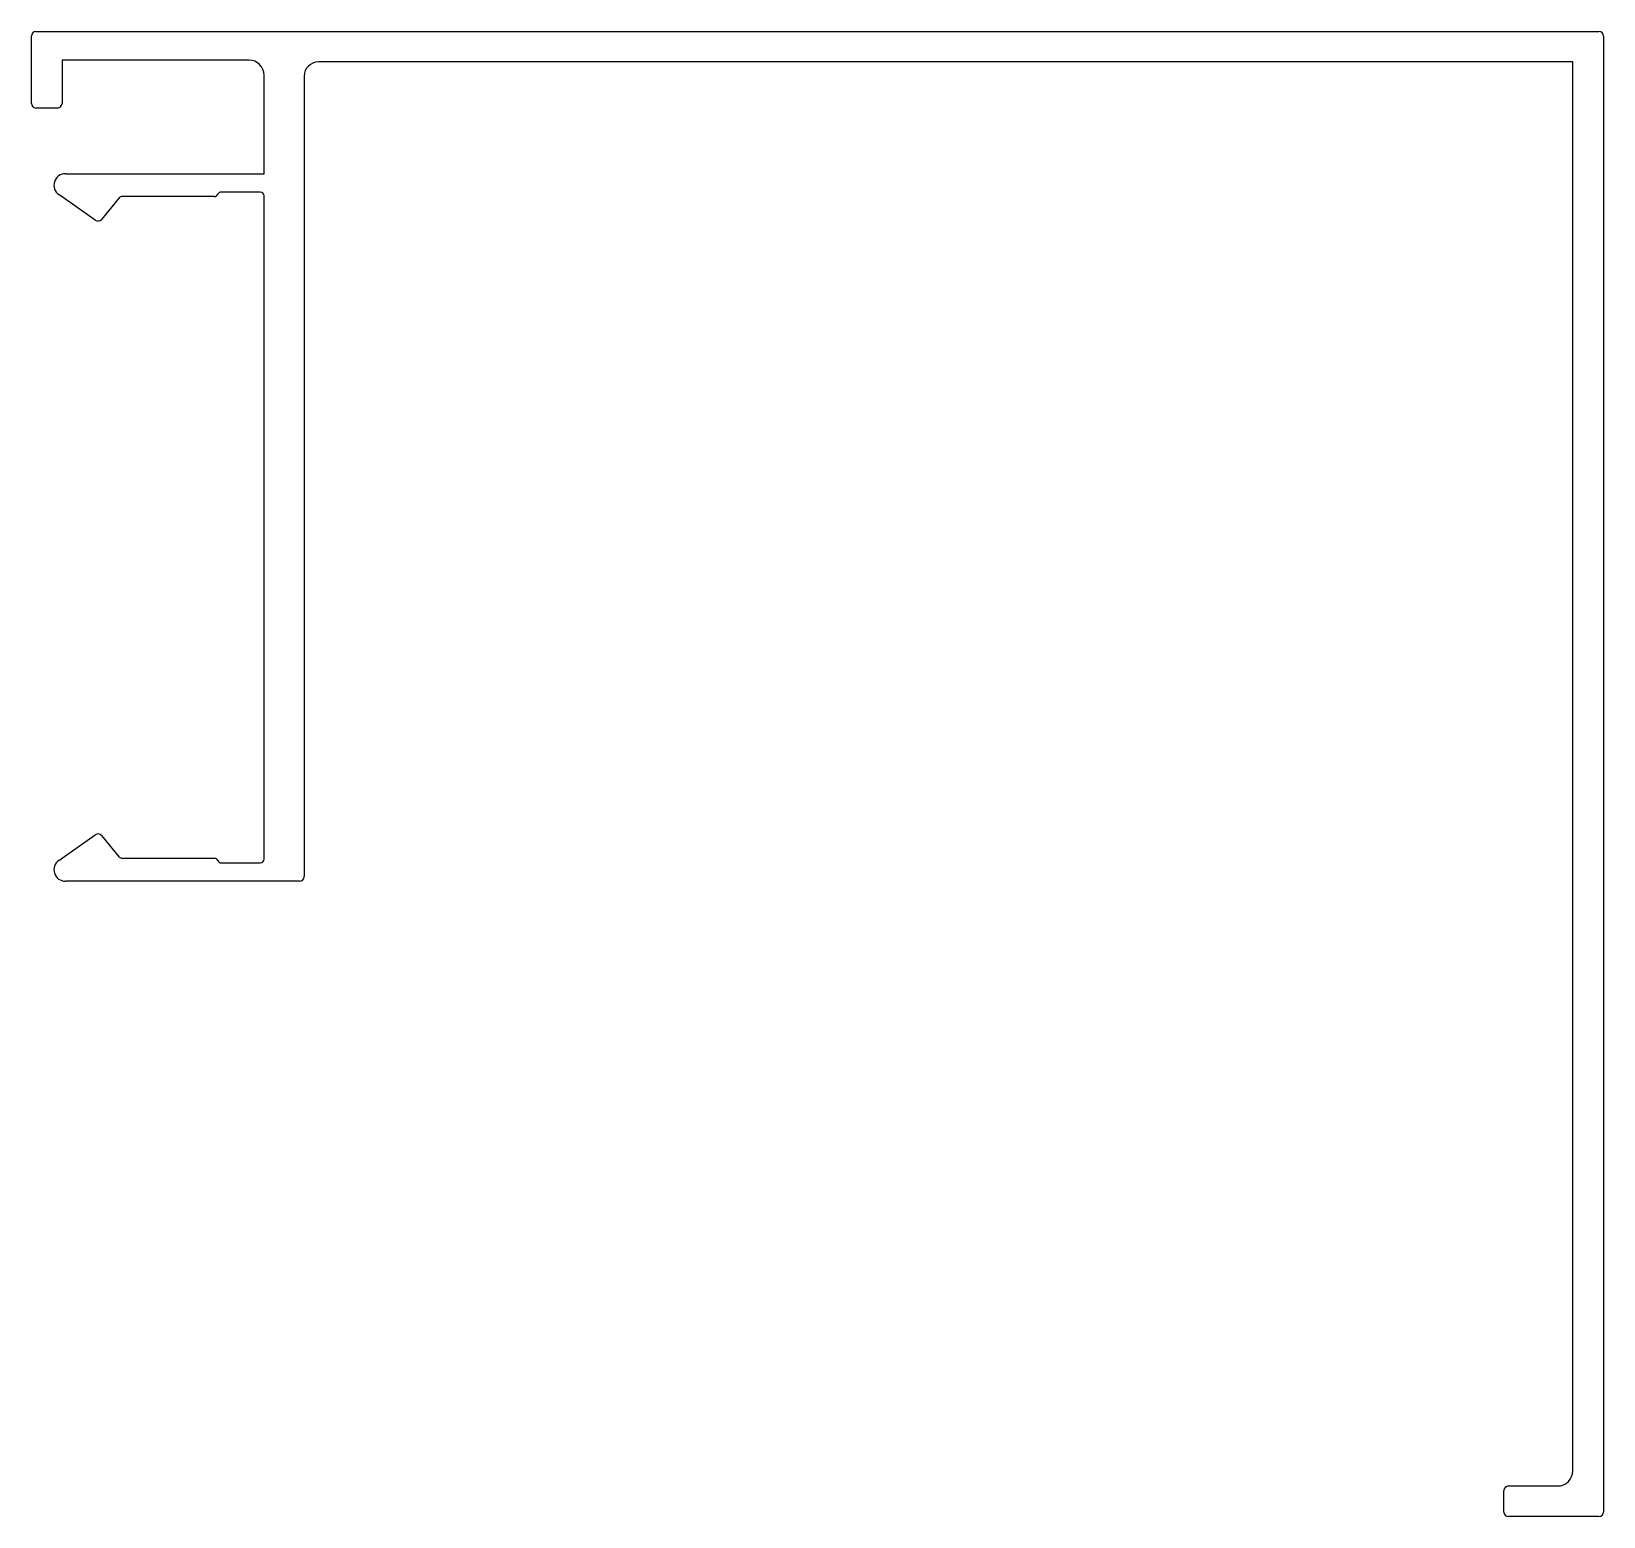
# Model space of a CAD drawing. Extents: x 1117 to 1219, y 1113 to 1210.
import ezdxf

# ---------------------------------------------------------------- set-up
doc = ezdxf.new("R2010")
doc.units = 0
doc.layers.get('0').update_dxf_attribs({"linetype": 'CONTINUOUS'})

msp = doc.modelspace()

# ---------------------------------------------------------------- linework, layer by layer
for p, q in [((1116.62, 1205.47), (1116.62, 1209.87)), ((1116.92, 1210.17), (1219, 1210.17)), ((1219.3, 1209.87), (1219.3, 1113.47)), ((1130.82, 1208.3), (1118.62, 1208.3)), ((1118.62, 1208.3), (1118.62, 1205.47)), ((1217.3, 1208.19), (1135.37, 1208.19)), ((1217.3, 1116.17), (1217.3, 1208.19)), ((1131.82, 1200.88), (1131.82, 1207.3)), ((1134.43, 1207.26), (1134.43, 1154.97)), ((1118.32, 1205.17), (1116.92, 1205.17)), ((1118.84, 1200.88), (1131.82, 1200.88)), ((1120.78, 1197.85), (1118.41, 1199.52)), ((1128.57, 1199.39), (1122.55, 1199.39)), ((1131.57, 1199.68), (1129.02, 1199.68)), ((1131.82, 1156.12), (1131.82, 1199.43)), ((1122.36, 1199.3), (1121.19, 1197.9)), ((1118.41, 1156.03), (1120.78, 1157.7)), ((1121.19, 1157.65), (1122.36, 1156.25)), ((1122.55, 1156.17), (1128.57, 1156.17)), ((1129.02, 1155.87), (1131.57, 1155.87)), ((1134.13, 1154.67), (1118.84, 1154.67)), ((1213.1, 1115.17), (1216.3, 1115.17)), ((1212.8, 1113.47), (1212.8, 1114.87)), ((1219, 1113.17), (1213.1, 1113.17))]:
    msp.add_line(p, q)
for centre, radius, start, end in [((1116.92, 1209.87), 0.3, 90, 180), ((1219, 1209.87), 0.3, 0, 90), ((1130.82, 1207.3), 1, 0, 90), ((1135.38, 1207.23), 0.953, 90.6161, 178.5125), ((1116.92, 1205.47), 0.3, 180, 270), ((1118.32, 1205.47), 0.3, 270, 360), ((1118.84, 1200.13), 0.75, 90, 234.8534), ((1122.55, 1199.14), 0.25, 90, 140), ((1128.57, 1199.64), 0.25, 270, 335.6573), ((1129.02, 1199.43), 0.25, 90, 155.6573), ((1131.57, 1199.43), 0.25, 0, 90), ((1120.96, 1198.09), 0.3, 234.8534, 320), ((1120.96, 1157.46), 0.3, 40, 125.1466), ((1122.55, 1156.42), 0.25, 220, 270), ((1118.84, 1155.42), 0.75, 125.1466, 270), ((1128.57, 1155.92), 0.25, 24.3427, 90), ((1129.02, 1156.12), 0.25, 204.3427, 270), ((1131.57, 1156.12), 0.25, 270, 0), ((1134.13, 1154.97), 0.3, 270, 360), ((1216.3, 1116.17), 1, 270, 0), ((1213.1, 1114.87), 0.3, 90, 180), ((1213.1, 1113.47), 0.3, 180, 270), ((1219, 1113.47), 0.3, 270, 360)]:
    msp.add_arc(centre, radius, start, end)

doc.saveas('drawing.dxf')
